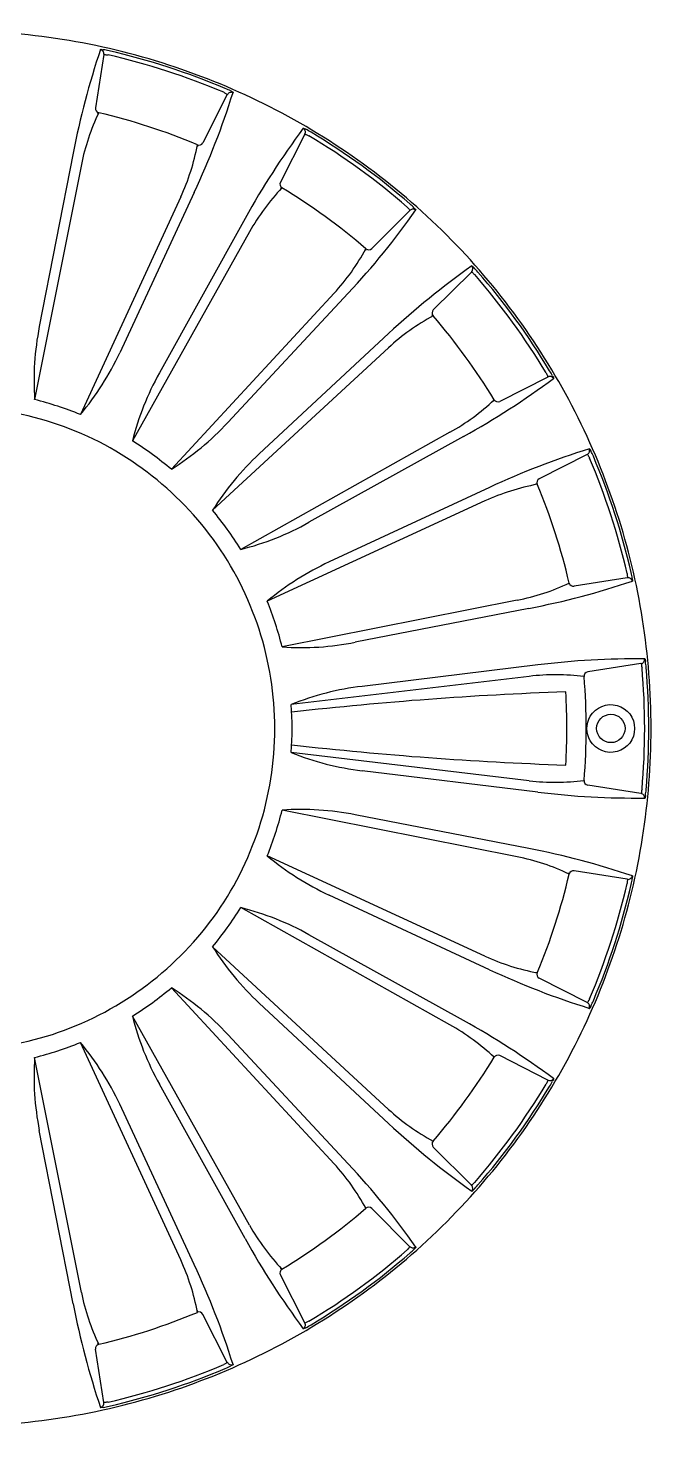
# Model space of a CAD drawing. Extents: x 0 to 137, y 0 to 265.
# Drawn here: x 57.1 to 102.9, y 0.4 to 102.9 of the extents above; entities that cross this region are included whole.
import ezdxf

# ---------------------------------------------------------------- set-up
doc = ezdxf.new("R2010")
doc.units = 0
doc.layers.add('LIVELLO_1', color=160, linetype='Continuous')

# ---------------------------------------------------------------- blocks, each defined once
blk = doc.blocks.new('AI9-BLK1')
at = {"layer": 'LIVELLO_1', "color": 7}
for p, q in [((-6.28, -32.18), (-6.9, -36.07)), ((-6.27, -32.16), (-6.28, -32.18)), ((3.01, -34.84), (3.17, -34.94)), ((2.75, -35.11), (0.97, -38.63)), ((2.77, -35.1), (2.75, -35.11)), ((3.17, -34.94), (3.17, -34.95)), ((3.17, -34.97), (3.17, -34.95)), ((-6.65, -36.43), (-6.74, -36.52)), ((0.56, -38.78), (0.58, -38.9)), ((8.43, -38.01), (6.64, -41.51)), ((8.43, -37.98), (8.43, -38.01)), ((-8.53, -39.39), (-11, -52.08)), ((-7.92, -40.23), (-11.34, -57.42)), ((6.75, -41.93), (6.64, -41.99)), ((-0.65, -42.59), (-7.99, -58.51)), ((0.33, -42.27), (-5.12, -53.99)), ((16.11, -43.59), (13.32, -46.37)), ((16.13, -43.57), (16.11, -43.59)), ((16.43, -43.41), (16.56, -43.54)), ((16.56, -43.54), (16.55, -43.55)), ((16.55, -43.57), (16.55, -43.55)), ((4.06, -44.17), (-2.22, -55.47)), ((4.38, -45.15), (-4.19, -60.44)), ((12.89, -46.39), (12.87, -46.51)), ((20.61, -48.09), (17.82, -50.86)), ((20.62, -48.06), (20.61, -48.09)), ((10.56, -49.64), (-1.34, -62.52)), ((11.59, -49.64), (2.79, -59.1)), ((17.81, -51.3), (17.68, -51.32)), ((14.55, -52.59), (5.09, -61.4)), ((14.54, -53.63), (1.67, -65.52)), ((26.19, -55.77), (22.68, -57.55)), ((26.22, -55.76), (26.19, -55.77)), ((26.55, -55.69), (26.63, -55.86)), ((26.61, -55.88), (26.62, -55.87)), ((26.63, -55.86), (26.62, -55.87)), ((-11.34, -57.42), (-11.34, -57.4)), ((22.27, -57.43), (22.2, -57.54)), ((-7.99, -58.51), (-7.98, -58.49)), ((-4.19, -60.44), (-4.18, -60.43)), ((19.04, -59.81), (3.74, -68.38)), ((20.03, -60.13), (8.72, -66.4)), ((29.08, -61.43), (25.57, -63.21)), ((29.1, -61.42), (29.08, -61.43)), ((-1.34, -62.52), (-1.33, -62.5)), ((21.92, -63.85), (10.2, -69.3)), ((25.42, -63.62), (25.29, -63.61)), ((1.67, -65.52), (1.69, -65.51)), ((21.6, -64.84), (5.67, -72.17)), ((3.74, -68.38), (3.76, -68.37)), ((32.01, -70.46), (28.12, -71.07)), ((32.04, -70.46), (32.01, -70.46)), ((32.38, -70.5), (32.4, -70.68)), ((32.38, -70.71), (32.39, -70.7)), ((32.4, -70.68), (32.39, -70.7)), ((27.76, -70.84), (27.67, -70.92)), ((5.67, -72.17), (5.69, -72.16)), ((23.96, -72.1), (6.76, -75.52)), ((24.8, -72.7), (12.11, -75.18)), ((6.76, -75.52), (6.79, -75.51)), ((25.46, -76.83), (12.62, -78.4)), ((33.01, -76.74), (29.12, -77.35)), ((33.03, -76.74), (33.01, -76.74)), ((24.84, -77.67), (7.43, -79.73)), ((28.85, -77.69), (28.74, -77.65)), ((7.43, -79.73), (7.45, -79.73)), ((24.84, -85.31), (7.43, -83.25)), ((7.43, -83.25), (7.45, -83.25)), ((25.46, -86.14), (12.62, -84.58)), ((28.85, -85.28), (28.74, -85.33)), ((33.01, -86.23), (29.12, -85.62)), ((33.03, -86.24), (33.01, -86.23)), ((33.28, -86.58), (33.3, -86.57)), ((33.31, -86.57), (33.3, -86.57)), ((33.34, -86.39), (33.31, -86.57)), ((23.96, -90.87), (6.76, -87.46)), ((6.76, -87.46), (6.79, -87.46)), ((24.8, -90.27), (12.11, -87.79)), ((21.6, -98.14), (5.67, -90.8)), ((5.67, -90.8), (5.69, -90.82)), ((27.76, -92.14), (27.67, -92.05)), ((32.01, -92.51), (28.12, -91.89)), ((32.04, -92.52), (32.01, -92.51)), ((21.92, -99.13), (10.2, -93.67)), ((19.04, -103.17), (3.74, -94.59)), ((3.74, -94.59), (3.76, -94.61)), ((20.03, -102.85), (8.72, -96.57)), ((14.54, -109.35), (1.67, -97.45)), ((1.67, -97.45), (1.69, -97.46)), ((25.42, -99.35), (25.29, -99.36)), ((29.08, -101.54), (25.57, -99.76)), ((10.56, -113.33), (-1.34, -100.45)), ((-1.34, -100.45), (-1.33, -100.48)), ((14.55, -110.38), (5.09, -101.57)), ((29.1, -101.56), (29.08, -101.54)), ((29.23, -101.96), (29.25, -101.96)), ((29.26, -101.96), (29.25, -101.96)), ((29.35, -101.79), (29.26, -101.96)), ((4.38, -117.82), (-4.19, -102.53)), ((-4.19, -102.53), (-4.18, -102.55)), ((-0.65, -120.37), (-7.99, -104.46)), ((-7.99, -104.46), (-7.98, -104.48)), ((11.59, -113.34), (2.79, -103.87)), ((-7.92, -122.74), (-11.34, -105.55)), ((-11.34, -105.55), (-11.34, -105.57)), ((22.27, -105.54), (22.2, -105.43)), ((26.19, -107.21), (22.68, -105.42)), ((4.06, -118.8), (-2.22, -107.51)), ((26.22, -107.22), (26.19, -107.21)), ((0.33, -120.7), (-5.12, -108.98)), ((-8.53, -123.58), (-11, -110.89)), ((17.81, -111.67), (17.68, -111.65)), ((20.61, -114.89), (17.82, -112.11)), ((20.62, -114.91), (20.61, -114.89)), ((20.63, -115.33), (20.64, -115.34)), ((20.65, -115.35), (20.64, -115.34)), ((20.79, -115.21), (20.65, -115.35)), ((12.89, -116.59), (12.87, -116.47)), ((16.11, -119.4), (13.32, -116.61)), ((16.13, -119.41), (16.11, -119.4)), ((6.75, -121.04), (6.64, -120.98)), ((8.43, -124.97), (6.64, -121.46)), ((0.56, -124.2), (0.58, -124.07)), ((2.75, -127.86), (0.97, -124.35)), ((8.43, -124.99), (8.43, -124.97)), ((8.31, -125.39), (8.31, -125.4)), ((8.32, -125.41), (8.31, -125.4)), ((8.5, -125.33), (8.32, -125.41)), ((-6.28, -130.79), (-6.9, -126.9)), ((-6.65, -126.54), (-6.74, -126.45)), ((2.77, -127.87), (2.75, -127.86)), ((-6.52, -131.16), (-6.52, -131.17)), ((-6.51, -131.18), (-6.52, -131.17)), ((-6.32, -131.15), (-6.51, -131.18)), ((-6.27, -130.82), (-6.28, -130.79))]:
    blk.add_line(p, q, dxfattribs=at)
for points in [[(-6.52, -31.8), (-6.51, -31.79), (-6.32, -31.82)], [(-6.27, -32.16), (-6.27, -32.16), (-6.27, -32.16), (-6.27, -32.16), (-6.25, -32.16), (-6.22, -32.17), (-6.18, -32.18)], [(-6.18, -32.18), (-6.13, -32.19), (-6.08, -32.19), (-6.02, -32.2), (-5.96, -32.2)], [(2.49, -34.94), (2.54, -34.97), (2.59, -35), (2.64, -35.03), (2.68, -35.06)], [(2.68, -35.06), (2.71, -35.07), (2.74, -35.09), (2.76, -35.1), (2.77, -35.1)], [(8.31, -37.57), (8.32, -37.56), (8.5, -37.64)], [(8.43, -37.98), (8.43, -37.98), (8.44, -37.98), (8.44, -37.99), (8.44, -37.99), (8.46, -38), (8.48, -38.02), (8.52, -38.03)], [(8.52, -38.03), (8.56, -38.05), (8.61, -38.07), (8.66, -38.1), (8.72, -38.12)], [(15.91, -43.34), (15.95, -43.38), (15.99, -43.42), (16.02, -43.46), (16.05, -43.5)], [(16.05, -43.5), (16.08, -43.53), (16.1, -43.55), (16.12, -43.56), (16.12, -43.56), (16.12, -43.57), (16.13, -43.57)], [(20.62, -48.06), (20.62, -48.06), (20.62, -48.07), (20.63, -48.07), (20.63, -48.07), (20.64, -48.09), (20.66, -48.11), (20.69, -48.13)], [(20.64, -47.64), (20.65, -47.63), (20.79, -47.76)], [(20.69, -48.13), (20.73, -48.17), (20.76, -48.21), (20.81, -48.24), (20.85, -48.28)], [(26.07, -55.47), (26.1, -55.52), (26.12, -55.58), (26.14, -55.63), (26.17, -55.67)], [(26.17, -55.67), (26.18, -55.7), (26.2, -55.73), (26.21, -55.75), (26.21, -55.75), (26.22, -55.75), (26.22, -55.76)], [(29.1, -61.42), (29.1, -61.42), (29.1, -61.43), (29.11, -61.44), (29.12, -61.47), (29.14, -61.51)], [(29.25, -61.02), (29.26, -61.02), (29.35, -61.18)], [(29.14, -61.51), (29.16, -61.54), (29.19, -61.59), (29.22, -61.64), (29.25, -61.7)], [(32, -70.14), (32, -70.2), (32.01, -70.26), (32.01, -70.31), (32.02, -70.36)], [(32.02, -70.36), (32.02, -70.39), (32.03, -70.42), (32.03, -70.44), (32.04, -70.45), (32.04, -70.46), (32.04, -70.46)], [(33.03, -76.74), (33.03, -76.74), (33.03, -76.74), (33.03, -76.76), (33.04, -76.79), (33.05, -76.83)], [(33.05, -76.83), (33.06, -76.88), (33.06, -76.93), (33.08, -76.99), (33.09, -77.05)], [(33.3, -76.39), (33.31, -76.4), (33.34, -76.59)], [(33.09, -85.93), (33.08, -85.98), (33.06, -86.05), (33.06, -86.1), (33.05, -86.14)], [(33.05, -86.14), (33.04, -86.18), (33.03, -86.21), (33.03, -86.22), (33.03, -86.23), (33.03, -86.24)], [(32.02, -92.61), (32.01, -92.66), (32.01, -92.72), (32, -92.77), (32, -92.83)], [(32.04, -92.52), (32.04, -92.52), (32.04, -92.52), (32.03, -92.52), (32.03, -92.55), (32.02, -92.57), (32.02, -92.61)], [(32.39, -92.27), (32.4, -92.28), (32.38, -92.47)], [(29.14, -101.47), (29.12, -101.5), (29.11, -101.53), (29.1, -101.54), (29.1, -101.55), (29.1, -101.56)], [(29.25, -101.27), (29.22, -101.33), (29.19, -101.38), (29.16, -101.42), (29.14, -101.47)], [(26.17, -107.3), (26.14, -107.34), (26.12, -107.4), (26.1, -107.45), (26.07, -107.51)], [(26.22, -107.22), (26.22, -107.22), (26.21, -107.22), (26.21, -107.22), (26.2, -107.25), (26.18, -107.27), (26.17, -107.3)], [(26.62, -107.1), (26.63, -107.11), (26.55, -107.28)], [(20.85, -114.69), (20.81, -114.73), (20.76, -114.77), (20.73, -114.8), (20.69, -114.84)], [(20.69, -114.84), (20.66, -114.87), (20.64, -114.88), (20.63, -114.9), (20.63, -114.9), (20.63, -114.91), (20.62, -114.91)], [(16.05, -119.46), (16.02, -119.51), (15.99, -119.54), (15.95, -119.59), (15.91, -119.63)], [(16.13, -119.41), (16.13, -119.41), (16.12, -119.41), (16.12, -119.41), (16.1, -119.42), (16.08, -119.44), (16.05, -119.46)], [(16.55, -119.42), (16.56, -119.43), (16.43, -119.57)], [(8.52, -124.94), (8.48, -124.96), (8.46, -124.97), (8.44, -124.98), (8.44, -124.99), (8.43, -124.99)], [(8.72, -124.85), (8.66, -124.87), (8.61, -124.9), (8.56, -124.92), (8.52, -124.94)], [(2.68, -127.91), (2.64, -127.94), (2.59, -127.96), (2.54, -128), (2.49, -128.02)], [(2.77, -127.87), (2.77, -127.87), (2.76, -127.87), (2.76, -127.87), (2.74, -127.89), (2.71, -127.9), (2.68, -127.91)], [(3.17, -128.02), (3.17, -128.04), (3.01, -128.12)], [(-6.18, -130.79), (-6.22, -130.8), (-6.25, -130.8), (-6.27, -130.81), (-6.27, -130.81), (-6.27, -130.82)], [(-5.96, -130.77), (-6.02, -130.78), (-6.08, -130.78), (-6.13, -130.79), (-6.18, -130.79)]]:
    blk.add_lwpolyline(points, dxfattribs=at)
blk.add_circle((30.81, -81.48), 1.04, dxfattribs=at)
for points in [[(-9.32, -31.07), (-14.61, -30.24), (-20, -30.24), (-25.3, -31.07)], [(5.87, -36.01), (1.09, -33.58), (-4.03, -31.91), (-9.32, -31.07)], [(-6.52, -31.8), (-7.37, -34.33), (-8.01, -36.77), (-8.53, -39.39)], [(-5.89, -31.91), (-6.05, -31.87), (-6.16, -31.85), (-6.32, -31.82)], [(2.49, -34.94), (-0.25, -33.78), (-3.06, -32.87), (-5.96, -32.2)], [(2.6, -34.67), (-0.15, -33.5), (-2.97, -32.58), (-5.89, -31.91)], [(3.01, -34.84), (2.86, -34.77), (2.76, -34.74), (2.6, -34.67)], [(0.33, -42.27), (1.46, -39.85), (2.37, -37.5), (3.17, -34.95)], [(2.94, -34.96), (2.87, -34.98), (2.81, -35.03), (2.77, -35.1)], [(3.17, -34.97), (3.1, -34.93), (3.02, -34.93), (2.94, -34.96)], [(-6.65, -36.43), (-7.23, -37.64), (-7.66, -38.92), (-7.92, -40.23)], [(-6.9, -36.07), (-6.92, -36.24), (-6.82, -36.39), (-6.65, -36.43)], [(0.56, -38.78), (-1.8, -37.79), (-4.17, -37.02), (-6.65, -36.43)], [(18.8, -45.39), (15.01, -41.6), (10.65, -38.44), (5.87, -36.01)], [(8.31, -37.57), (6.72, -39.71), (5.35, -41.83), (4.06, -44.17)], [(8.88, -37.86), (8.73, -37.78), (8.64, -37.72), (8.5, -37.64)], [(16.11, -43.11), (13.85, -41.14), (11.44, -39.4), (8.88, -37.86)], [(-0.65, -42.59), (-0.09, -41.37), (0.32, -40.09), (0.56, -38.78)], [(0.56, -38.78), (0.72, -38.84), (0.89, -38.78), (0.97, -38.63)], [(15.91, -43.34), (13.66, -41.38), (11.28, -39.65), (8.72, -38.12)], [(6.75, -41.93), (5.83, -42.91), (5.03, -43.98), (4.38, -45.15)], [(6.64, -41.51), (6.56, -41.66), (6.61, -41.84), (6.75, -41.93)], [(12.89, -46.38), (10.95, -44.72), (8.94, -43.26), (6.75, -41.93)], [(11.59, -49.64), (13.42, -47.69), (15.01, -45.73), (16.55, -43.55)], [(16.43, -43.41), (16.31, -43.29), (16.23, -43.22), (16.11, -43.11)], [(16.34, -43.49), (16.26, -43.49), (16.19, -43.52), (16.13, -43.57)], [(16.55, -43.57), (16.49, -43.51), (16.42, -43.49), (16.34, -43.49)], [(28.19, -58.31), (25.75, -53.54), (22.59, -49.18), (18.8, -45.39)], [(10.56, -49.64), (11.47, -48.66), (12.25, -47.57), (12.89, -46.38)], [(12.89, -46.39), (13.02, -46.49), (13.21, -46.49), (13.32, -46.37)], [(20.64, -47.64), (18.46, -49.18), (16.51, -50.78), (14.55, -52.59)], [(21.08, -48.09), (20.97, -47.96), (20.9, -47.88), (20.79, -47.76)], [(26.33, -55.31), (24.79, -52.74), (23.05, -50.35), (21.08, -48.09)], [(26.07, -55.47), (24.54, -52.91), (22.81, -50.53), (20.85, -48.28)], [(17.82, -50.86), (17.7, -50.98), (17.7, -51.17), (17.81, -51.3)], [(-11, -52.08), (-11.35, -53.85), (-11.46, -55.63), (-11.34, -57.42)], [(17.81, -51.3), (16.62, -51.94), (15.53, -52.72), (14.54, -53.63)], [(22.27, -57.43), (20.94, -55.25), (19.47, -53.23), (17.81, -51.3)], [(-7.99, -58.51), (-6.84, -57.13), (-5.88, -55.62), (-5.12, -53.99)], [(26.55, -55.69), (26.47, -55.54), (26.42, -55.45), (26.33, -55.31)], [(-2.22, -55.47), (-3.09, -57.04), (-3.75, -58.7), (-4.19, -60.44)], [(20.03, -60.13), (22.36, -58.83), (24.48, -57.46), (26.62, -55.87)], [(26.44, -55.74), (26.36, -55.71), (26.28, -55.72), (26.22, -55.76)], [(26.61, -55.88), (26.58, -55.81), (26.51, -55.77), (26.44, -55.74)], [(-6.62, -60.52), (-8.83, -59.4), (-11.19, -58.64), (-13.63, -58.25)], [(-7.99, -58.51), (-9.09, -58.07), (-10.19, -57.71), (-11.34, -57.42)], [(19.04, -59.81), (20.21, -59.16), (21.29, -58.36), (22.27, -57.43)], [(22.27, -57.43), (22.35, -57.57), (22.53, -57.62), (22.68, -57.55)], [(33.13, -73.5), (32.29, -68.21), (30.62, -63.09), (28.19, -58.31)], [(-1.34, -62.52), (0.18, -61.56), (1.56, -60.42), (2.79, -59.1)], [(-1.34, -62.52), (-2.25, -61.76), (-3.19, -61.07), (-4.19, -60.44)], [(-0.67, -64.85), (-2.42, -63.11), (-4.43, -61.65), (-6.62, -60.52)], [(5.09, -61.4), (3.77, -62.62), (2.63, -64), (1.67, -65.52)], [(29.25, -61.02), (26.7, -61.81), (24.34, -62.72), (21.92, -63.85)], [(29.53, -61.57), (29.46, -61.42), (29.42, -61.33), (29.35, -61.18)], [(32, -70.14), (31.33, -67.24), (30.41, -64.44), (29.25, -61.7)], [(32.29, -70.07), (31.62, -67.16), (30.7, -64.34), (29.53, -61.57)], [(25.57, -63.21), (25.42, -63.29), (25.36, -63.47), (25.42, -63.62)], [(25.42, -63.62), (24.1, -63.87), (22.82, -64.27), (21.6, -64.84)], [(27.76, -70.84), (27.18, -68.34), (26.41, -65.99), (25.42, -63.62)], [(3.66, -70.81), (2.54, -68.61), (1.08, -66.6), (-0.67, -64.85)], [(3.74, -68.38), (3.11, -67.37), (2.43, -66.43), (1.67, -65.52)], [(3.74, -68.38), (5.49, -67.94), (7.15, -67.28), (8.72, -66.4)], [(10.2, -69.3), (8.57, -70.07), (7.06, -71.01), (5.67, -72.17)], [(24.8, -72.7), (27.42, -72.19), (29.86, -71.55), (32.39, -70.7)], [(32.25, -70.51), (32.19, -70.47), (32.12, -70.45), (32.04, -70.46)], [(32.38, -70.71), (32.37, -70.62), (32.32, -70.56), (32.25, -70.51)], [(32.38, -70.5), (32.35, -70.34), (32.33, -70.24), (32.29, -70.07)], [(5.93, -77.81), (5.55, -75.37), (4.78, -73.01), (3.66, -70.81)], [(23.96, -72.1), (25.28, -71.84), (26.55, -71.42), (27.76, -70.84)], [(27.76, -70.84), (27.8, -70.99), (27.96, -71.1), (28.12, -71.07)], [(6.76, -75.52), (6.48, -74.37), (6.12, -73.27), (5.67, -72.17)], [(33.13, -89.47), (33.96, -84.18), (33.96, -78.79), (33.13, -73.5)], [(6.76, -75.52), (8.56, -75.64), (10.34, -75.52), (12.11, -75.18)], [(33.3, -76.39), (30.63, -76.37), (28.11, -76.51), (25.46, -76.83)], [(33.39, -77.02), (33.38, -76.85), (33.36, -76.75), (33.34, -76.59)], [(5.93, -85.17), (6.32, -82.73), (6.32, -80.24), (5.93, -77.81)], [(28.85, -77.69), (27.52, -77.51), (26.18, -77.51), (24.84, -77.67)], [(29.12, -77.35), (28.95, -77.38), (28.84, -77.53), (28.85, -77.69)], [(28.85, -85.28), (29.06, -82.74), (29.06, -80.24), (28.85, -77.69)], [(33.09, -85.93), (33.35, -82.95), (33.35, -80.01), (33.09, -77.05)], [(33.39, -85.96), (33.65, -82.97), (33.65, -80), (33.39, -77.02)], [(12.62, -78.4), (10.83, -78.61), (9.1, -79.06), (7.43, -79.73)], [(27.51, -78.8), (20.54, -79.06), (14.4, -79.52), (7.46, -80.29)], [(27.51, -84.16), (27.62, -82.33), (27.62, -80.64), (27.51, -78.8)], [(7.43, -83.25), (7.51, -82.06), (7.51, -80.91), (7.43, -79.73)], [(7.46, -82.68), (14.4, -83.45), (20.54, -83.91), (27.51, -84.16)], [(7.43, -83.25), (9.1, -83.92), (10.83, -84.36), (12.62, -84.58)], [(3.66, -92.17), (4.78, -89.96), (5.55, -87.6), (5.93, -85.17)], [(24.84, -85.31), (26.18, -85.46), (27.52, -85.46), (28.85, -85.28)], [(28.85, -85.28), (28.84, -85.44), (28.95, -85.59), (29.12, -85.62)], [(33.34, -86.39), (33.36, -86.22), (33.38, -86.12), (33.39, -85.96)], [(25.46, -86.14), (28.11, -86.46), (30.63, -86.6), (33.3, -86.57)], [(33.22, -86.36), (33.17, -86.3), (33.11, -86.25), (33.03, -86.24)], [(33.28, -86.58), (33.29, -86.5), (33.27, -86.42), (33.22, -86.36)], [(5.67, -90.8), (6.12, -89.71), (6.48, -88.6), (6.76, -87.46)], [(12.11, -87.79), (10.34, -87.45), (8.56, -87.33), (6.76, -87.46)], [(28.19, -104.65), (30.62, -99.89), (32.29, -94.76), (33.13, -89.47)], [(5.67, -90.8), (7.06, -91.95), (8.57, -92.91), (10.2, -93.67)], [(27.76, -92.14), (26.55, -91.56), (25.28, -91.13), (23.96, -90.87)], [(32.39, -92.27), (29.86, -91.42), (27.42, -90.77), (24.8, -90.27)], [(-0.67, -98.12), (1.08, -96.37), (2.54, -94.37), (3.66, -92.17)], [(25.42, -99.35), (26.41, -96.99), (27.18, -94.63), (27.76, -92.14)], [(28.12, -91.89), (27.96, -91.87), (27.8, -91.98), (27.76, -92.14)], [(29.25, -101.27), (30.41, -98.53), (31.33, -95.73), (32, -92.83)], [(29.53, -101.4), (30.7, -98.64), (31.62, -95.81), (32.29, -92.9)], [(32.29, -92.9), (32.33, -92.73), (32.35, -92.64), (32.38, -92.47)], [(1.67, -97.45), (2.43, -96.54), (3.11, -95.6), (3.74, -94.59)], [(8.72, -96.57), (7.15, -95.69), (5.49, -95.04), (3.74, -94.59)], [(-6.62, -102.44), (-4.43, -101.32), (-2.42, -99.86), (-0.67, -98.12)], [(1.67, -97.45), (2.63, -98.97), (3.77, -100.35), (5.09, -101.57)], [(21.6, -98.14), (22.82, -98.7), (24.1, -99.11), (25.42, -99.35)], [(21.92, -99.13), (24.34, -100.25), (26.7, -101.16), (29.25, -101.96)], [(25.42, -99.35), (25.36, -99.5), (25.42, -99.68), (25.57, -99.76)], [(-4.19, -102.53), (-3.19, -101.91), (-2.25, -101.22), (-1.34, -100.45)], [(2.79, -103.87), (1.56, -102.55), (0.18, -101.42), (-1.34, -100.45)], [(29.35, -101.79), (29.42, -101.64), (29.46, -101.54), (29.53, -101.4)], [(-13.63, -104.71), (-11.19, -104.34), (-8.83, -103.57), (-6.62, -102.44)], [(29.24, -101.73), (29.22, -101.66), (29.17, -101.59), (29.1, -101.56)], [(29.23, -101.96), (29.26, -101.89), (29.27, -101.81), (29.24, -101.73)], [(-4.19, -102.53), (-3.75, -104.27), (-3.09, -105.93), (-2.22, -107.51)], [(22.27, -105.54), (21.29, -104.62), (20.21, -103.82), (19.04, -103.17)], [(26.62, -107.1), (24.48, -105.51), (22.36, -104.14), (20.03, -102.85)], [(-11.34, -105.55), (-10.19, -105.26), (-9.09, -104.9), (-7.99, -104.46)], [(-5.12, -108.98), (-5.88, -107.35), (-6.84, -105.85), (-7.99, -104.46)], [(-11.34, -105.55), (-11.46, -107.34), (-11.35, -109.12), (-11, -110.89)], [(17.81, -111.67), (19.47, -109.74), (20.94, -107.72), (22.27, -105.54)], [(18.8, -117.57), (22.59, -113.79), (25.75, -109.44), (28.19, -104.65)], [(22.68, -105.42), (22.53, -105.35), (22.35, -105.4), (22.27, -105.54)], [(20.85, -114.69), (22.81, -112.44), (24.54, -110.06), (26.07, -107.51)], [(26.33, -107.67), (26.42, -107.52), (26.47, -107.43), (26.55, -107.28)], [(21.08, -114.88), (23.05, -112.63), (24.79, -110.23), (26.33, -107.67)], [(14.54, -109.35), (15.53, -110.25), (16.62, -111.03), (17.81, -111.67)], [(14.55, -110.38), (16.51, -112.2), (18.46, -113.79), (20.64, -115.34)], [(17.81, -111.67), (17.7, -111.8), (17.7, -111.99), (17.82, -112.11)], [(12.89, -116.59), (12.25, -115.41), (11.47, -114.32), (10.56, -113.33)], [(16.55, -119.42), (15.01, -117.24), (13.42, -115.29), (11.59, -113.34)], [(20.71, -115.11), (20.7, -115.04), (20.68, -114.97), (20.62, -114.91)], [(20.63, -115.33), (20.68, -115.27), (20.71, -115.2), (20.71, -115.11)], [(20.79, -115.21), (20.9, -115.09), (20.97, -115.02), (21.08, -114.88)], [(6.75, -121.04), (8.94, -119.71), (10.95, -118.25), (12.89, -116.59)], [(13.32, -116.61), (13.2, -116.48), (13.02, -116.48), (12.89, -116.59)], [(4.38, -117.82), (5.03, -118.99), (5.83, -120.07), (6.75, -121.04)], [(5.87, -126.96), (10.65, -124.53), (15.01, -121.37), (18.8, -117.57)], [(4.06, -118.8), (5.35, -121.14), (6.72, -123.26), (8.31, -125.4)], [(8.72, -124.85), (11.28, -123.32), (13.66, -121.59), (15.91, -119.63)], [(8.88, -125.11), (11.44, -123.57), (13.85, -121.83), (16.11, -119.86)], [(16.11, -119.86), (16.23, -119.75), (16.31, -119.68), (16.43, -119.57)], [(0.56, -124.2), (0.32, -122.88), (-0.09, -121.6), (-0.65, -120.37)], [(3.17, -128.02), (2.37, -125.47), (1.46, -123.12), (0.33, -120.7)], [(6.75, -121.04), (6.61, -121.13), (6.56, -121.31), (6.63, -121.46)], [(-7.92, -122.74), (-7.66, -124.06), (-7.23, -125.33), (-6.65, -126.54)], [(-8.53, -123.58), (-8.01, -126.2), (-7.37, -128.64), (-6.52, -131.17)], [(-6.65, -126.54), (-4.17, -125.96), (-1.8, -125.18), (0.56, -124.2)], [(0.97, -124.35), (0.89, -124.2), (0.72, -124.14), (0.56, -124.19)], [(8.45, -125.22), (8.47, -125.15), (8.47, -125.06), (8.43, -124.99)], [(8.31, -125.39), (8.37, -125.35), (8.43, -125.29), (8.45, -125.22)], [(8.5, -125.33), (8.64, -125.25), (8.73, -125.19), (8.88, -125.11)], [(-9.32, -131.9), (-4.03, -131.06), (1.09, -129.4), (5.87, -126.96)], [(-6.65, -126.54), (-6.82, -126.58), (-6.92, -126.74), (-6.9, -126.9)], [(-5.96, -130.77), (-3.06, -130.1), (-0.25, -129.19), (2.49, -128.02)], [(2.6, -128.31), (2.76, -128.24), (2.86, -128.19), (3.01, -128.12)], [(-5.89, -131.06), (-2.97, -130.39), (-0.15, -129.47), (2.6, -128.31)], [(-6.52, -131.16), (-6.45, -131.13), (-6.38, -131.1), (-6.33, -131.03)], [(-6.33, -131.03), (-6.29, -130.97), (-6.27, -130.89), (-6.27, -130.82)], [(-6.32, -131.15), (-6.16, -131.12), (-6.05, -131.1), (-5.89, -131.06)], [(-25.3, -131.9), (-20, -132.73), (-14.61, -132.73), (-9.32, -131.9)]]:
    blk.add_open_spline(points, degree=3, dxfattribs=at)
for points, knots in [([(-6.27, -32.16), (-6.27, -32.08), (-6.29, -32.01), (-6.33, -31.94), (-6.38, -31.87), (-6.45, -31.83), (-6.52, -31.82), (-6.52, -31.82), (-6.52, -31.8), (-6.52, -31.8)], [0, 0, 0, 0, 1, 1, 1, 2, 2, 2, 3, 3, 3, 3]), ([(8.43, -37.98), (8.47, -37.91), (8.47, -37.83), (8.45, -37.76), (8.43, -37.69), (8.37, -37.62), (8.31, -37.58), (8.31, -37.58), (8.31, -37.57), (8.31, -37.57)], [0, 0, 0, 0, 1, 1, 1, 2, 2, 2, 3, 3, 3, 3]), ([(20.62, -48.06), (20.68, -48), (20.7, -47.93), (20.71, -47.86), (20.71, -47.77), (20.68, -47.7), (20.63, -47.64), (20.63, -47.64), (20.64, -47.64), (20.64, -47.64)], [0, 0, 0, 0, 1, 1, 1, 2, 2, 2, 3, 3, 3, 3]), ([(29.1, -61.42), (29.17, -61.38), (29.22, -61.31), (29.24, -61.24), (29.27, -61.17), (29.26, -61.09), (29.23, -61.02), (29.23, -61.02), (29.25, -61.02), (29.25, -61.02)], [0, 0, 0, 0, 1, 1, 1, 2, 2, 2, 3, 3, 3, 3]), ([(33.03, -76.74), (33.11, -76.72), (33.17, -76.68), (33.22, -76.61), (33.27, -76.55), (33.29, -76.48), (33.28, -76.39), (33.28, -76.39), (33.3, -76.39), (33.3, -76.39)], [0, 0, 0, 0, 1, 1, 1, 2, 2, 2, 3, 3, 3, 3]), ([(29.3, -82.38), (29.71, -83.05), (30.51, -83.38), (31.27, -83.17), (32.03, -82.97), (32.55, -82.27), (32.55, -81.48), (32.55, -80.7), (32.03, -80), (31.27, -79.8), (30.51, -79.59), (29.71, -79.92), (29.3, -80.59), (28.97, -81.14), (28.97, -81.83), (29.3, -82.38)], [0, 0, 0, 0, 1, 1, 1, 2, 2, 2, 3, 3, 3, 4, 4, 4, 5, 5, 5, 5]), ([(32.04, -92.52), (32.12, -92.52), (32.19, -92.5), (32.25, -92.46), (32.32, -92.41), (32.37, -92.35), (32.38, -92.27), (32.38, -92.27), (32.39, -92.27), (32.39, -92.27)], [0, 0, 0, 0, 1, 1, 1, 2, 2, 2, 3, 3, 3, 3]), ([(26.22, -107.22), (26.28, -107.25), (26.36, -107.25), (26.44, -107.23), (26.51, -107.21), (26.58, -107.16), (26.61, -107.09), (26.61, -107.09), (26.62, -107.1), (26.62, -107.1)], [0, 0, 0, 0, 1, 1, 1, 2, 2, 2, 3, 3, 3, 3]), ([(16.13, -119.41), (16.19, -119.46), (16.26, -119.48), (16.34, -119.48), (16.42, -119.49), (16.49, -119.46), (16.55, -119.41), (16.55, -119.41), (16.55, -119.42), (16.55, -119.42)], [0, 0, 0, 0, 1, 1, 1, 2, 2, 2, 3, 3, 3, 3]), ([(2.77, -127.87), (2.81, -127.95), (2.87, -128), (2.94, -128.02), (3.02, -128.05), (3.1, -128.04), (3.17, -128.01), (3.17, -128.01), (3.17, -128.02), (3.17, -128.02)], [0, 0, 0, 0, 1, 1, 1, 2, 2, 2, 3, 3, 3, 3])]:
    blk.add_open_spline(points, degree=3, knots=knots, dxfattribs=at)

msp = doc.modelspace()

# ---------------------------------------------------------------- block references
at = {"layer": 'LIVELLO_1', "color": 7}
msp.add_blockref('AI9-BLK1', (68.969606, 133.119695), dxfattribs=at)

doc.saveas('drawing.dxf')
